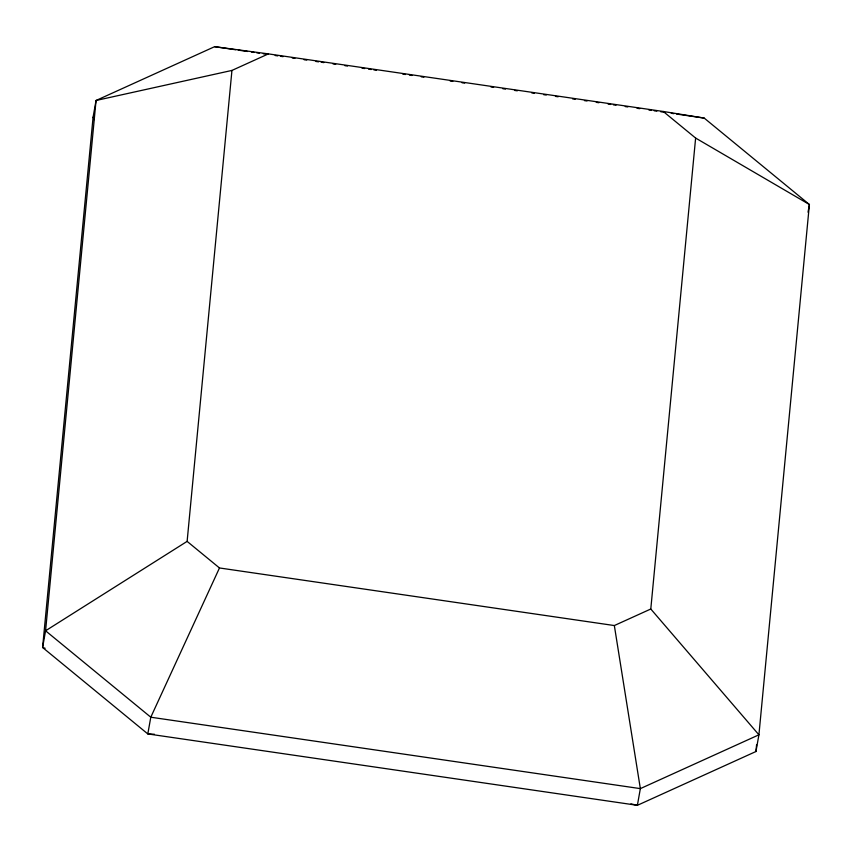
<?xml version="1.0" encoding="UTF-8"?>
<svg xmlns="http://www.w3.org/2000/svg" width="852" height="852" viewBox="0 0 852 852"><rect width="100%" height="100%" fill="white"/><g stroke="black" fill="none" stroke-linecap="round" stroke-linejoin="round"><path stroke-width="1.28" d="M93.081 117.182L42.6 647.488L147.811 733.923L637.381 805.321L755.948 751.517L758.919 734.818L809.4 204.512L704.189 118.077L663.261 111.474L268.412 53.889L214.619 46.679L96.052 100.483L93.081 117.182L94.146 119.61M45.145 648.244L42.6 647.488L45.571 630.789L187.12 541.382L231.946 70.428L268.412 53.889M231.946 70.428L96.052 100.483L45.571 630.789L150.793 717.214L640.353 788.622L758.919 734.818L650.79 609.01L695.626 138.056L663.261 111.474M755.948 751.517L756.576 744.904M808.026 212.223L809.4 204.512L695.626 138.056M650.79 609.01L614.335 625.549L219.475 567.964L150.793 717.214L147.811 733.923L154.446 734.264M214.619 46.679L235.674 49.757M238.304 50.14L247.517 51.482M251.468 52.057L254.098 52.441M256.729 52.824L259.359 53.207M263.311 53.782L265.941 54.166M275.153 55.508L277.784 55.891M280.425 56.275L283.056 56.658M292.268 58.011L294.898 58.394M304.111 59.736L306.741 60.119M315.954 61.461L318.584 61.845M321.215 62.228L323.845 62.611M333.057 63.953L335.699 64.337M344.911 65.679L347.541 66.062M362.015 68.181L364.645 68.565M368.596 69.14L371.227 69.523M373.858 69.907L376.488 70.29M402.815 74.124L405.445 74.507M409.397 75.093L412.027 75.477M421.239 76.818L423.87 77.202M450.186 81.036L452.817 81.419M462.029 82.761L464.67 83.145M490.986 86.989L493.617 87.373M502.829 88.714L505.46 89.098M514.672 90.44L517.302 90.823M531.786 92.943L534.417 93.326M543.629 94.668L546.26 95.051M555.472 96.393L558.103 96.777M572.576 98.885L575.217 99.269M584.429 100.611L587.06 101.005M596.272 102.346L598.903 102.73M608.115 104.072L610.746 104.455M613.376 104.839L616.007 105.222M625.219 106.564L627.849 106.947M637.062 108.289L639.703 108.673M648.915 110.025L651.546 110.409M654.176 110.792L656.807 111.175M660.758 111.75L663.388 112.134M671.28 113.284L673.911 113.667M676.552 114.051L704.189 118.077M630.906 803.873L637.381 805.321L640.353 788.622L614.335 625.549M187.12 541.382L219.475 567.964"/></g></svg>
